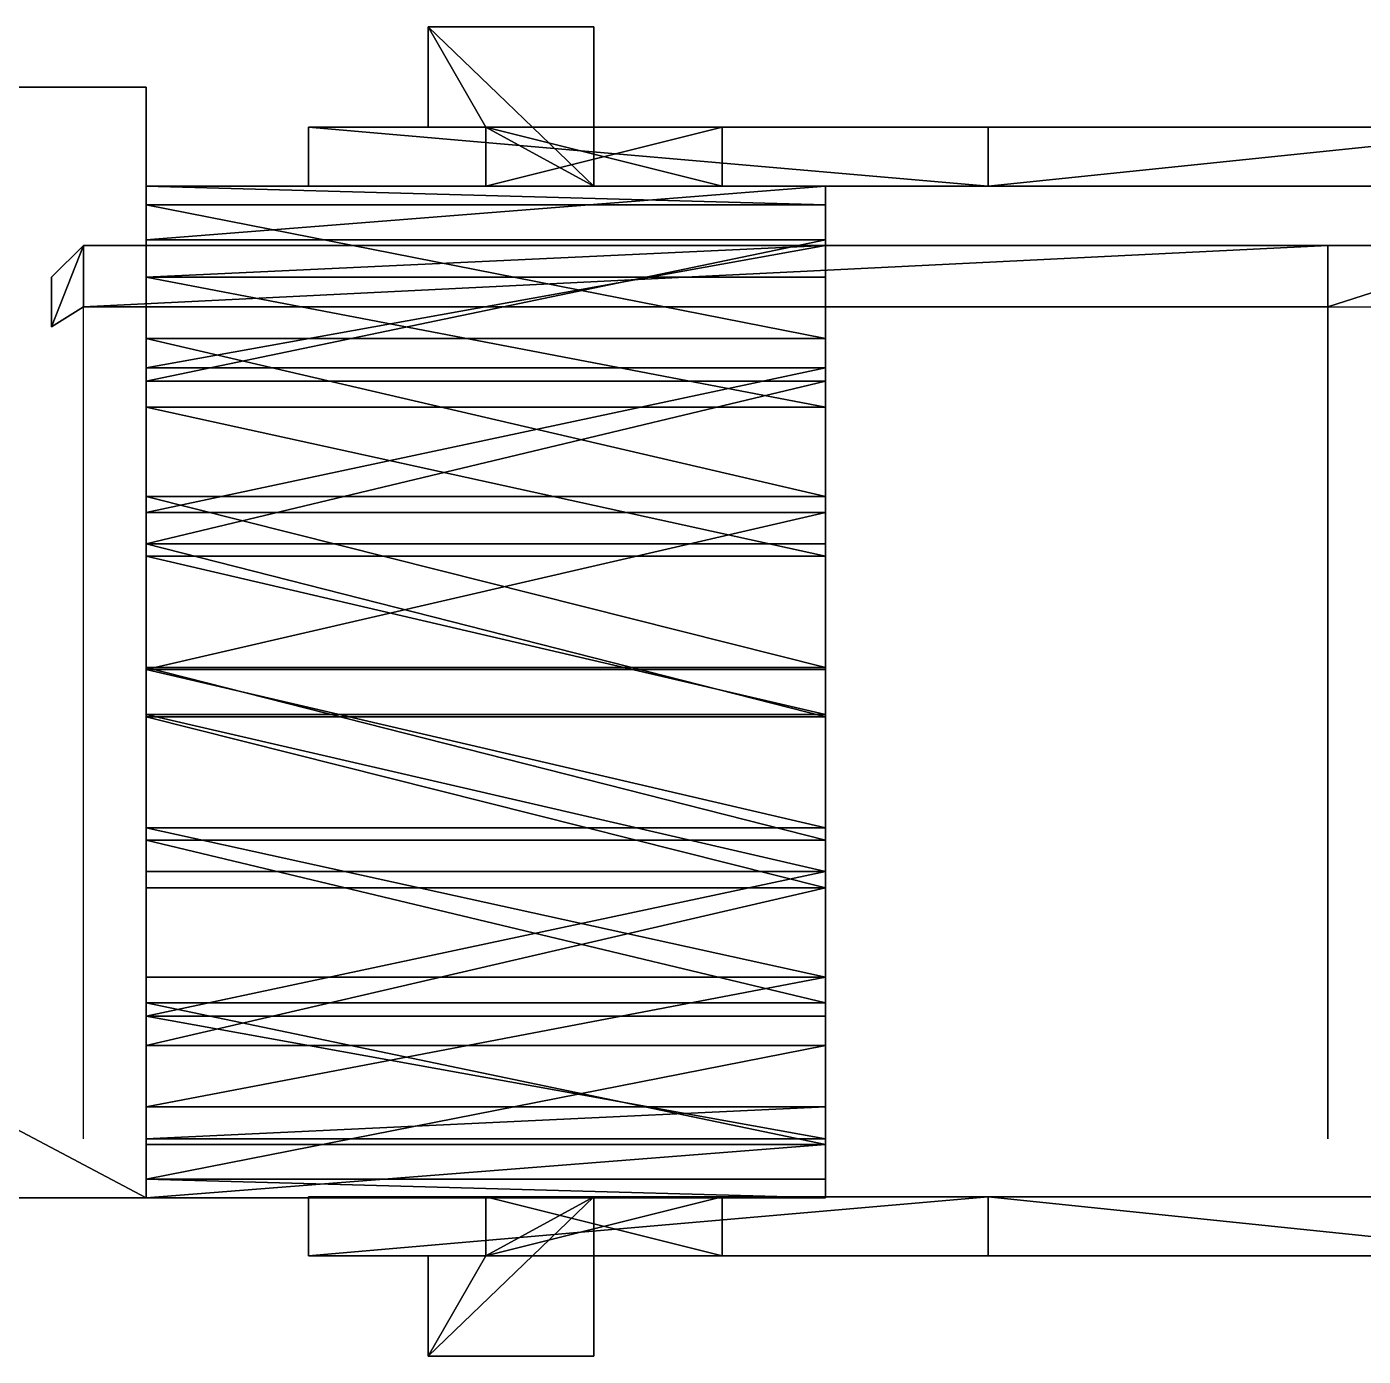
# Model space of a CAD drawing. Header units: millimetres. Extents: x 779 to 931, y 271 to 417.
# Drawn here: x 853.05 to 875.67, y 385.65 to 408.15 of the extents above; entities that cross this region are included whole.
import ezdxf

# ---------------------------------------------------------------- set-up
doc = ezdxf.new("R2010")
doc.units = ezdxf.units.MM

# ---------------------------------------------------------------- blocks, each defined once
blk = doc.blocks.new('Component_5')
for p, q in [((3, 27.2), (3, 62.7)), ((3, 27.2, 22.5), (3, 62.7, 22.5)), ((21.8, 62.7, 22.5), (21.8, 27.2, 22.5)), ((21.8, 62.7), (21.8, 27.2)), ((21.8, 27.2), (3, 27.2)), ((21.8, 27.2, 22.5), (3, 27.2, 22.5)), ((3, 27.2), (3, 27.2, 22.5)), ((21.8, 27.2), (21.8, 27.2, 22.5))]:
    blk.add_line(p, q)
mesh = blk.add_polyface()
corners = [(3, 27.2, 22.5), (3, 39.692, 13.25), (3, 27.2), (3, 62.7, 22.5), (3, 43.692, 13.25), (3, 43.692, 9.25), (3, 51.091, 13.159), (3, 50.662, 12.6), (3, 50.392, 11.949), (3, 50.3, 11.25), (3, 51.65, 13.588), (3, 52.301, 13.858), (3, 53, 13.95), (3, 53.699, 13.858), (3, 54.35, 13.588), (3, 54.909, 13.159), (3, 55.338, 12.6), (3, 55.608, 11.949), (3, 55.7, 11.25), (3, 62.7), (3, 62.896, 0.013), (3, 62.896, 22.487), (3, 63.088, 0.051), (3, 63.088, 22.449), (3, 63.274, 0.114), (3, 63.274, 22.386), (3, 63.45, 0.201), (3, 63.45, 22.299), (3, 63.613, 0.31), (3, 63.613, 22.19), (3, 63.761, 0.439), (3, 63.761, 22.061), (3, 63.89, 0.587), (3, 63.89, 21.913), (3, 63.999, 0.75), (3, 63.999, 21.75), (3, 64.086, 0.926), (3, 64.086, 21.574), (3, 64.149, 1.112), (3, 64.149, 21.388), (3, 64.187, 1.304), (3, 64.187, 21.196), (3, 64.2, 1.5), (3, 64.2, 21), (3, 39.692, 9.25), (3, 51.091, 9.341), (3, 50.662, 9.9), (3, 50.392, 10.551), (3, 51.65, 8.912), (3, 52.301, 8.642), (3, 53, 8.55), (3, 53.699, 8.642), (3, 54.35, 8.912), (3, 54.909, 9.341), (3, 55.338, 9.9), (3, 55.608, 10.551)]
mesh.append_faces([[corners[k] for k in face] for face in [(42, 41, 43)]], dxfattribs={"vtx0": -1})
mesh.append_faces([[corners[k] for k in face] for face in [(0, 1, 2), (1, 3, 4), (4, 3, 5), (6, 3, 10), (10, 3, 11), (11, 3, 12), (12, 3, 13), (13, 3, 14), (14, 3, 15), (15, 3, 16), (16, 3, 17), (17, 3, 18), (19, 3, 20), (20, 21, 22), (22, 23, 24), (24, 25, 26), (26, 27, 28), (28, 29, 30), (30, 31, 32), (32, 33, 34), (34, 35, 36), (36, 37, 38), (38, 39, 40), (40, 41, 42), (2, 44, 19), (44, 2, 1), (45, 5, 46), (46, 5, 47), (47, 5, 9)]], dxfattribs={"vtx0": -1, "vtx1": -1})
mesh.append_faces([[corners[k] for k in face] for face in [(5, 3, 6), (18, 3, 19), (19, 5, 45)]], dxfattribs={"vtx0": -1, "vtx1": -1, "vtx2": -1})
mesh.append_faces([[corners[k] for k in face] for face in [(1, 0, 3), (5, 6, 7), (5, 7, 8), (5, 8, 9), (20, 3, 21), (22, 21, 23), (24, 23, 25), (26, 25, 27), (28, 27, 29), (30, 29, 31), (32, 31, 33), (34, 33, 35), (36, 35, 37), (38, 37, 39), (40, 39, 41), (19, 44, 5), (19, 45, 48), (19, 48, 49), (19, 49, 50), (19, 50, 51), (19, 51, 52), (19, 52, 53), (19, 53, 54), (19, 54, 55), (19, 55, 18)]], dxfattribs={"vtx0": -1, "vtx2": -1})
mesh = blk.add_polyface()
corners = [(21.8, 62.7), (21.8, 27.2, 22.5), (21.8, 27.2), (21.8, 51.091, 9.341), (21.8, 50.662, 9.9), (21.8, 50.392, 10.551), (21.8, 50.3, 11.25), (21.8, 51.65, 8.912), (21.8, 52.301, 8.642), (21.8, 53, 8.55), (21.8, 53.699, 8.642), (21.8, 54.35, 8.912), (21.8, 54.909, 9.341), (21.8, 55.338, 9.9), (21.8, 55.608, 10.551), (21.8, 55.7, 11.25), (21.8, 51.091, 13.159), (21.8, 62.7, 22.5), (21.8, 50.662, 12.6), (21.8, 50.392, 11.949), (21.8, 51.65, 13.588), (21.8, 52.301, 13.858), (21.8, 53, 13.95), (21.8, 53.699, 13.858), (21.8, 54.35, 13.588), (21.8, 54.909, 13.159), (21.8, 55.338, 12.6), (21.8, 55.608, 11.949), (21.8, 62.896, 0.013), (21.8, 62.896, 22.487), (21.8, 63.088, 0.051), (21.8, 63.088, 22.449), (21.8, 63.274, 0.114), (21.8, 63.274, 22.386), (21.8, 63.45, 0.201), (21.8, 63.45, 22.299), (21.8, 63.613, 0.31), (21.8, 63.613, 22.19), (21.8, 63.761, 0.439), (21.8, 63.761, 22.061), (21.8, 63.89, 0.587), (21.8, 63.89, 21.913), (21.8, 63.999, 0.75), (21.8, 63.999, 21.75), (21.8, 64.086, 0.926), (21.8, 64.086, 21.574), (21.8, 64.149, 1.112), (21.8, 64.149, 21.388), (21.8, 64.187, 1.304), (21.8, 64.187, 21.196), (21.8, 64.2, 1.5), (21.8, 64.2, 21)]
mesh.append_faces([[corners[k] for k in face] for face in [(0, 1, 2), (49, 50, 51)]], dxfattribs={"vtx0": -1})
mesh.append_faces([[corners[k] for k in face] for face in [(3, 0, 7), (7, 0, 8), (8, 0, 9), (9, 0, 10), (10, 0, 11), (11, 0, 12), (12, 0, 13), (13, 0, 14), (14, 0, 15), (1, 16, 17), (16, 1, 18), (18, 1, 19), (19, 1, 6), (17, 28, 29), (29, 30, 31), (31, 32, 33), (33, 34, 35), (35, 36, 37), (37, 38, 39), (39, 40, 41), (41, 42, 43), (43, 44, 45), (45, 46, 47), (47, 48, 49)]], dxfattribs={"vtx0": -1, "vtx1": -1})
mesh.append_faces([[corners[k] for k in face] for face in [(1, 0, 3), (17, 15, 0)]], dxfattribs={"vtx0": -1, "vtx1": -1, "vtx2": -1})
mesh.append_faces([[corners[k] for k in face] for face in [(1, 3, 4), (1, 4, 5), (1, 5, 6), (17, 16, 20), (17, 20, 21), (17, 21, 22), (17, 22, 23), (17, 23, 24), (17, 24, 25), (17, 25, 26), (17, 26, 27), (17, 27, 15), (17, 0, 28), (29, 28, 30), (31, 30, 32), (33, 32, 34), (35, 34, 36), (37, 36, 38), (39, 38, 40), (41, 40, 42), (43, 42, 44), (45, 44, 46), (47, 46, 48), (49, 48, 50)]], dxfattribs={"vtx0": -1, "vtx2": -1})
mesh = blk.add_polyface()
corners = [(3, 62.7), (21.8, 27.2), (3, 27.2), (21.8, 62.7)]
mesh.append_faces([[corners[k] for k in face] for face in [(0, 1, 2), (1, 0, 3)]], dxfattribs={"vtx0": -1})
mesh = blk.add_polyface()
corners = [(21.8, 27.2, 22.5), (3, 62.7, 22.5), (3, 27.2, 22.5), (21.8, 62.7, 22.5)]
mesh.append_faces([[corners[k] for k in face] for face in [(0, 1, 2), (1, 0, 3)]], dxfattribs={"vtx0": -1})
mesh = blk.add_polyface()
corners = [(21.8, 27.2, 22.5), (3, 27.2), (21.8, 27.2), (3, 27.2, 22.5)]
mesh.append_faces([[corners[k] for k in face] for face in [(0, 1, 2), (1, 0, 3)]], dxfattribs={"vtx0": -1})
blk = doc.blocks.new('Small_DC_Motor')
at = {"color": 7, "true_color": 0xffffcc}
for q in [(8.2, 16), (5.2, 3), (8.2, 3, 14)]:
    blk.add_line((8.2, 3), q, dxfattribs=at)
for p, q in [((27.7, 16), (8.2, 16)), ((27.7, 3), (27.7, 16)), ((27.7, 16), (28.2, 15.78, 0.5)), ((28.2, 3.22, 0.5), (27.7, 3)), ((27.7, 3), (8.2, 3))]:
    blk.add_line(p, q)
at = {"extrusion": (-1, -5.35541e-30, 5.10039e-30)}
blk.add_arc((-9.333, 7, -27.7), 9.667, 133.6028, 226.3972, dxfattribs=at)
at = {"color": 7, "true_color": 0xffffcc, "extrusion": (1, 1.69676e-14, 4.92742e-15)}
blk.add_arc((9.667, 7, 8.2), 9.667, 188.8235, 226.3972, dxfattribs=at)
at = {"extrusion": (1, 8.04747e-16, -8.44984e-16)}
blk.add_arc((9.667, 7, 27.7), 9.667, 133.6028, 226.3972, dxfattribs=at)
at = {"color": 254, "true_color": 0xdcdcdc}
mesh = blk.add_polyface(dxfattribs=at)
corners = [(8.2, 16), (27.7, 16.881, 0.961), (27.7, 16), (8.2, 16.881, 0.961)]
mesh.append_faces([[corners[k] for k in face] for face in [(0, 1, 2), (1, 0, 3)]], dxfattribs={"vtx0": -1, "color": 254})
mesh = blk.add_polyface(dxfattribs=at)
corners = [(27.7, 16), (28.2, 16.49, 1.274), (28.2, 15.78, 0.5), (27.7, 16.881, 0.961)]
mesh.append_faces([[corners[k] for k in face] for face in [(0, 1, 2), (1, 0, 3)]], dxfattribs={"vtx0": -1, "color": 254})
at = {"color": 7, "true_color": 0xffffcc}
mesh = blk.add_polyface(dxfattribs=at)
corners = [(5.2, 16), (8.2, 3), (5.2, 3), (8.2, 16)]
mesh.append_faces([[corners[k] for k in face] for face in [(0, 1, 2), (1, 0, 3)]], dxfattribs={"vtx0": -1, "color": 7})
at = {"color": 254, "true_color": 0xdcdcdc}
mesh = blk.add_polyface(dxfattribs=at)
corners = [(8.2, 16), (27.7, 3), (8.2, 3), (27.7, 16)]
mesh.append_faces([[corners[k] for k in face] for face in [(0, 1, 2), (1, 0, 3)]], dxfattribs={"vtx0": -1, "color": 254})
mesh = blk.add_polyface(dxfattribs=at)
corners = [(27.7, 16), (28.2, 3.22, 0.5), (27.7, 3), (28.2, 15.78, 0.5)]
mesh.append_faces([[corners[k] for k in face] for face in [(0, 1, 2), (1, 0, 3)]], dxfattribs={"vtx0": -1, "color": 254})
mesh = blk.add_polyface(dxfattribs=at)
corners = [(27.7, 3), (28.2, 2.51, 1.274), (27.7, 2.119, 0.961), (28.2, 3.22, 0.5)]
mesh.append_faces([[corners[k] for k in face] for face in [(0, 1, 2), (1, 0, 3)]], dxfattribs={"vtx0": -1, "color": 254})
at = {"color": 7, "true_color": 0xffffcc}
mesh = blk.add_polyface(dxfattribs=at)
corners = [(8.2, 2.119, 0.961), (5.2, 3), (8.2, 3), (5.2, 2.119, 0.961)]
mesh.append_faces([[corners[k] for k in face] for face in [(0, 1, 2), (1, 0, 3)]], dxfattribs={"vtx0": -1, "color": 7})
at = {"color": 254, "true_color": 0xdcdcdc}
mesh = blk.add_polyface(dxfattribs=at)
corners = [(27.7, 2.119, 0.961), (8.2, 3), (27.7, 3), (8.2, 2.119, 0.961)]
mesh.append_faces([[corners[k] for k in face] for face in [(0, 1, 2), (1, 0, 3)]], dxfattribs={"vtx0": -1, "color": 254})
at = {"color": 7, "true_color": 0xffffcc}
mesh = blk.add_polyface(dxfattribs=at)
corners = [(8.2, 0.35, 9.578), (8.2, 0.37, 8.449), (8.2, 0.125, 8.481), (8.2, 0.782, 10.808), (8.2, 0.732, 8.299), (8.2, 1.042, 8.061), (8.2, 1.375, 11.969), (8.2, 1.281, 7.75), (8.2, 1.431, 7.388), (8.2, 2.119, 13.039), (8.2, 1.482, 7), (8.2, 0.37, 5.551), (8.2, 0.35, 4.422), (8.2, 0.125, 5.519), (8.2, 0.782, 3.192), (8.2, 0.732, 5.701), (8.2, 1.042, 5.939), (8.2, 1.375, 2.031), (8.2, 1.281, 6.25), (8.2, 1.431, 6.612), (8.2, 2.119, 0.961), (8.2, 3, 14), (8.2, 3)]
mesh.append_faces([[corners[k] for k in face] for face in [(0, 1, 2), (11, 12, 13), (20, 21, 22)]], dxfattribs={"vtx0": -1, "color": 7})
mesh.append_faces([[corners[k] for k in face] for face in [(1, 3, 4), (4, 3, 5), (5, 6, 7), (7, 6, 8), (8, 9, 10), (12, 11, 14), (14, 16, 17), (17, 19, 20)]], dxfattribs={"vtx0": -1, "vtx1": -1, "color": 7})
mesh.append_faces([[corners[k] for k in face] for face in [(20, 10, 9)]], dxfattribs={"vtx0": -1, "vtx1": -1, "vtx2": -1, "color": 7})
mesh.append_faces([[corners[k] for k in face] for face in [(1, 0, 3), (5, 3, 6), (8, 6, 9), (14, 11, 15), (14, 15, 16), (17, 16, 18), (17, 18, 19), (20, 19, 10), (20, 9, 21)]], dxfattribs={"vtx0": -1, "vtx2": -1, "color": 7})
blk = doc.blocks.new('Component_19')
for p, q in [((0, 16.804, 18.898), (0, 17.12, 18.454)), ((0, 17.12, 18.454), (0, 17.12, 4.091)), ((0, 17.12, 4.091), (0, 16.215, 2.999)), ((0, 17.12, 4.091), (11.5, 17.12, 4.091)), ((0, 17.12, 18.454), (11.5, 17.12, 18.454)), ((11.5, 17.12, 18.454), (11.5, 17.12, 4.091)), ((11.5, 17.12, 4.091), (11.5, 16.215, 2.999)), ((11.5, 16.804, 18.898), (11.5, 17.12, 18.454)), ((0, 14.542, 20.771), (0, 16.804, 18.898)), ((0, 16.804, 18.898), (11.5, 16.804, 18.898)), ((11.5, 14.542, 20.771), (11.5, 16.804, 18.898)), ((0, 16.215, 2.999), (0, 13.821, 1.298)), ((0, 16.215, 2.999), (11.5, 16.215, 2.999)), ((0, 16.12, 4.335), (0, 16.12, 18.263)), ((0, 16.12, 18.263), (11.5, 16.12, 18.263)), ((0, 16.12, 4.335), (11.5, 16.12, 4.335)), ((11.5, 16.215, 2.999), (11.5, 13.821, 1.298)), ((11.5, 16.12, 4.335), (11.5, 16.12, 18.263)), ((0, 15.58, 3.683), (11.5, 15.58, 3.683)), ((0, 11.872, 21.995), (0, 14.542, 20.771)), ((0, 14.542, 20.771), (11.5, 14.542, 20.771)), ((11.5, 11.872, 21.995), (11.5, 14.542, 20.771)), ((0, 14.045, 19.98), (11.5, 14.045, 19.98)), ((0, 13.821, 1.298), (0, 11.068, 0.275)), ((0, 13.821, 1.298), (11.5, 13.821, 1.298)), ((11.5, 13.821, 1.298), (11.5, 11.068, 0.275)), ((0, 13.384, 2.124), (11.5, 13.384, 2.124)), ((0, 8.976, 22.486), (0, 11.872, 21.995)), ((0, 11.872, 21.995), (11.5, 11.872, 21.995)), ((11.5, 8.976, 22.486), (11.5, 11.872, 21.995)), ((0, 11.597, 21.102), (11.5, 11.597, 21.102)), ((0, 11.068, 0.275), (0, 8.144)), ((0, 11.068, 0.275), (11.5, 11.068, 0.275)), ((0, 10.859, 1.186), (11.5, 10.859, 1.186)), ((11.5, 11.068, 0.275), (11.5, 8.144)), ((0, 6.052, 22.21), (0, 8.976, 22.486)), ((0, 8.976, 22.486), (11.5, 8.976, 22.486)), ((0, 8.942, 21.553), (11.5, 8.942, 21.553)), ((11.5, 6.052, 22.21), (11.5, 8.976, 22.486)), ((0, 8.178, 0.933), (11.5, 8.178, 0.933)), ((0, 8.144), (0, 5.248, 0.491)), ((0, 8.144), (11.5, 8.144)), ((11.5, 8.144), (11.5, 5.248, 0.491)), ((0, 6.261, 21.3), (11.5, 6.261, 21.3)), ((0, 3.299, 21.188), (0, 6.052, 22.21)), ((0, 6.052, 22.21), (11.5, 6.052, 22.21)), ((11.5, 3.299, 21.188), (11.5, 6.052, 22.21)), ((0, 5.523, 1.383), (11.5, 5.523, 1.383)), ((0, 5.248, 0.491), (0, 2.578, 1.714)), ((0, 5.248, 0.491), (11.5, 5.248, 0.491)), ((11.5, 5.248, 0.491), (11.5, 2.578, 1.714)), ((0, 3.736, 20.362), (11.5, 3.736, 20.362)), ((0, 0.905, 19.487), (0, 3.299, 21.188)), ((0, 3.299, 21.188), (11.5, 3.299, 21.188)), ((11.5, 0.905, 19.487), (11.5, 3.299, 21.188)), ((0, 3.075, 2.505), (11.5, 3.075, 2.505)), ((0, 2.578, 1.714), (0, 0.316, 3.587)), ((0, 2.578, 1.714), (11.5, 2.578, 1.714)), ((11.5, 2.578, 1.714), (11.5, 0.316, 3.587)), ((0, 1.54, 18.803), (11.5, 1.54, 18.803)), ((0, 1, 18.151), (0, 1, 4.223)), ((0, 1, 18.151), (11.5, 1, 18.151)), ((0, 1, 4.223), (11.5, 1, 4.223)), ((11.5, 1, 18.151), (11.5, 1, 4.223)), ((0, 0, 18.395), (0, 0.905, 19.487)), ((0, 0.905, 19.487), (11.5, 0.905, 19.487)), ((11.5, 0, 18.395), (11.5, 0.905, 19.487)), ((0, 0.316, 3.587), (0, 0, 4.032)), ((0, 0.316, 3.587), (11.5, 0.316, 3.587)), ((11.5, 0.316, 3.587), (11.5, 0, 4.032)), ((0, 0, 18.395), (0, 0, 4.032)), ((0, 0, 4.032), (11.5, 0, 4.032)), ((0, 0, 18.395), (11.5, 0, 18.395)), ((11.5, 0, 18.395), (11.5, 0, 4.032))]:
    blk.add_line(p, q)
at = {"extrusion": (-1, -1.08515e-15, -2.00408e-15)}
for centre in [(-8.56, 11.243), (-8.56, 11.243, -11.5)]:
    blk.add_arc(centre, 10.317, 222.4186, 317.1211, dxfattribs=at)
at = {"extrusion": (-1, -1.86621e-15, -1.22595e-15)}
for centre in [(-8.56, 11.243), (-8.56, 11.243, -11.5)]:
    blk.add_arc(centre, 10.317, 42.4186, 137.1211, dxfattribs=at)
mesh = blk.add_polyface()
corners = [(0, 3.299, 21.188), (0, 1, 18.151), (0, 0.905, 19.487), (0, 1.54, 18.803), (0, 3.736, 20.362), (0, 6.052, 22.21), (0, 6.261, 21.3), (0, 8.976, 22.486), (0, 8.942, 21.553), (0, 11.597, 21.102), (0, 11.872, 21.995), (0, 14.045, 19.98), (0, 14.542, 20.771), (0, 16.12, 18.263), (0, 16.804, 18.898), (0, 16.215, 2.999), (0, 17.12, 4.091), (0, 17.12, 18.454), (0, 0, 4.032), (0, 0, 18.395), (0, 0.316, 3.587), (0, 1, 4.223), (0, 2.578, 1.714), (0, 3.075, 2.505), (0, 5.248, 0.491), (0, 5.523, 1.383), (0, 8.144), (0, 8.178, 0.933), (0, 11.068, 0.275), (0, 10.859, 1.186), (0, 13.384, 2.124), (0, 13.821, 1.298), (0, 15.58, 3.683), (0, 16.12, 4.335)]
mesh.append_faces([[corners[k] for k in face] for face in [(16, 14, 17), (2, 18, 19)]], dxfattribs={"vtx0": -1})
mesh.append_faces([[corners[k] for k in face] for face in [(0, 1, 2), (1, 0, 3), (3, 0, 4), (4, 5, 6), (6, 7, 8), (8, 7, 9), (9, 10, 11), (11, 12, 13), (15, 14, 16), (18, 2, 20), (20, 21, 22), (21, 2, 1), (22, 23, 24), (24, 25, 26), (26, 27, 28), (28, 30, 31), (31, 32, 15)]], dxfattribs={"vtx0": -1, "vtx1": -1})
mesh.append_faces([[corners[k] for k in face] for face in [(13, 14, 15), (20, 2, 21)]], dxfattribs={"vtx0": -1, "vtx1": -1, "vtx2": -1})
mesh.append_faces([[corners[k] for k in face] for face in [(4, 0, 5), (6, 5, 7), (9, 7, 10), (11, 10, 12), (13, 12, 14), (22, 21, 23), (24, 23, 25), (26, 25, 27), (28, 27, 29), (28, 29, 30), (31, 30, 32), (15, 32, 33), (15, 33, 13)]], dxfattribs={"vtx0": -1, "vtx2": -1})
mesh = blk.add_polyface()
corners = [(0, 17.12, 18.454), (11.5, 17.12, 4.091), (0, 17.12, 4.091), (11.5, 17.12, 18.454)]
mesh.append_faces([[corners[k] for k in face] for face in [(0, 1, 2), (1, 0, 3)]], dxfattribs={"vtx0": -1})
mesh = blk.add_polyface()
corners = [(0, 17.12, 4.091), (11.5, 16.215, 2.999), (0, 16.215, 2.999), (11.5, 17.12, 4.091)]
mesh.append_faces([[corners[k] for k in face] for face in [(0, 1, 2), (1, 0, 3)]], dxfattribs={"vtx0": -1})
mesh = blk.add_polyface()
corners = [(0, 16.804, 18.898), (11.5, 17.12, 18.454), (0, 17.12, 18.454), (11.5, 16.804, 18.898)]
mesh.append_faces([[corners[k] for k in face] for face in [(0, 1, 2), (1, 0, 3)]], dxfattribs={"vtx0": -1})
mesh = blk.add_polyface()
corners = [(11.5, 0.316, 3.587), (11.5, 0, 18.395), (11.5, 0, 4.032), (11.5, 0.905, 19.487), (11.5, 1, 4.223), (11.5, 2.578, 1.714), (11.5, 3.075, 2.505), (11.5, 5.248, 0.491), (11.5, 5.523, 1.383), (11.5, 8.144), (11.5, 8.178, 0.933), (11.5, 11.068, 0.275), (11.5, 10.859, 1.186), (11.5, 13.384, 2.124), (11.5, 13.821, 1.298), (11.5, 15.58, 3.683), (11.5, 16.215, 2.999), (11.5, 16.12, 4.335), (11.5, 16.12, 18.263), (11.5, 1, 18.151), (11.5, 3.299, 21.188), (11.5, 1.54, 18.803), (11.5, 3.736, 20.362), (11.5, 6.052, 22.21), (11.5, 6.261, 21.3), (11.5, 8.976, 22.486), (11.5, 8.942, 21.553), (11.5, 11.597, 21.102), (11.5, 11.872, 21.995), (11.5, 14.045, 19.98), (11.5, 14.542, 20.771), (11.5, 16.804, 18.898), (11.5, 17.12, 4.091), (11.5, 17.12, 18.454)]
mesh.append_faces([[corners[k] for k in face] for face in [(0, 1, 2), (31, 32, 33)]], dxfattribs={"vtx0": -1})
mesh.append_faces([[corners[k] for k in face] for face in [(1, 0, 3), (4, 5, 6), (6, 7, 8), (8, 9, 10), (10, 11, 12), (12, 11, 13), (13, 14, 15), (15, 16, 17), (17, 16, 18), (3, 19, 20), (19, 3, 4), (20, 22, 23), (23, 24, 25), (25, 27, 28), (28, 29, 30), (30, 18, 31)]], dxfattribs={"vtx0": -1, "vtx1": -1})
mesh.append_faces([[corners[k] for k in face] for face in [(3, 0, 4), (31, 18, 16)]], dxfattribs={"vtx0": -1, "vtx1": -1, "vtx2": -1})
mesh.append_faces([[corners[k] for k in face] for face in [(4, 0, 5), (6, 5, 7), (8, 7, 9), (10, 9, 11), (13, 11, 14), (15, 14, 16), (20, 19, 21), (20, 21, 22), (23, 22, 24), (25, 24, 26), (25, 26, 27), (28, 27, 29), (30, 29, 18), (31, 16, 32)]], dxfattribs={"vtx0": -1, "vtx2": -1})
mesh = blk.add_polyface()
corners = [(11.5, 14.542, 20.771), (0, 16.804, 18.898), (0, 14.542, 20.771), (11.5, 16.804, 18.898)]
mesh.append_faces([[corners[k] for k in face] for face in [(0, 1, 2), (1, 0, 3)]], dxfattribs={"vtx0": -1})
mesh = blk.add_polyface()
corners = [(11.5, 16.215, 2.999), (0, 13.821, 1.298), (0, 16.215, 2.999), (11.5, 13.821, 1.298)]
mesh.append_faces([[corners[k] for k in face] for face in [(0, 1, 2), (1, 0, 3)]], dxfattribs={"vtx0": -1})
mesh = blk.add_polyface()
corners = [(11.5, 16.12, 4.335), (0, 16.12, 18.263), (0, 16.12, 4.335), (11.5, 16.12, 18.263)]
mesh.append_faces([[corners[k] for k in face] for face in [(0, 1, 2), (1, 0, 3)]], dxfattribs={"vtx0": -1})
mesh = blk.add_polyface()
corners = [(11.5, 16.12, 18.263), (0, 14.045, 19.98), (0, 16.12, 18.263), (11.5, 14.045, 19.98)]
mesh.append_faces([[corners[k] for k in face] for face in [(0, 1, 2), (1, 0, 3)]], dxfattribs={"vtx0": -1})
mesh = blk.add_polyface()
corners = [(11.5, 15.58, 3.683), (0, 16.12, 4.335), (0, 15.58, 3.683), (11.5, 16.12, 4.335)]
mesh.append_faces([[corners[k] for k in face] for face in [(0, 1, 2), (1, 0, 3)]], dxfattribs={"vtx0": -1})
mesh = blk.add_polyface()
corners = [(11.5, 13.384, 2.124), (0, 15.58, 3.683), (0, 13.384, 2.124), (11.5, 15.58, 3.683)]
mesh.append_faces([[corners[k] for k in face] for face in [(0, 1, 2), (1, 0, 3)]], dxfattribs={"vtx0": -1})
mesh = blk.add_polyface()
corners = [(11.5, 11.872, 21.995), (0, 14.542, 20.771), (0, 11.872, 21.995), (11.5, 14.542, 20.771)]
mesh.append_faces([[corners[k] for k in face] for face in [(0, 1, 2), (1, 0, 3)]], dxfattribs={"vtx0": -1})
mesh = blk.add_polyface()
corners = [(0, 14.045, 19.98), (11.5, 11.597, 21.102), (0, 11.597, 21.102), (11.5, 14.045, 19.98)]
mesh.append_faces([[corners[k] for k in face] for face in [(0, 1, 2), (1, 0, 3)]], dxfattribs={"vtx0": -1})
mesh = blk.add_polyface()
corners = [(11.5, 13.821, 1.298), (0, 11.068, 0.275), (0, 13.821, 1.298), (11.5, 11.068, 0.275)]
mesh.append_faces([[corners[k] for k in face] for face in [(0, 1, 2), (1, 0, 3)]], dxfattribs={"vtx0": -1})
mesh = blk.add_polyface()
corners = [(0, 10.859, 1.186), (11.5, 13.384, 2.124), (0, 13.384, 2.124), (11.5, 10.859, 1.186)]
mesh.append_faces([[corners[k] for k in face] for face in [(0, 1, 2), (1, 0, 3)]], dxfattribs={"vtx0": -1})
mesh = blk.add_polyface()
corners = [(0, 8.976, 22.486), (11.5, 11.872, 21.995), (0, 11.872, 21.995), (11.5, 8.976, 22.486)]
mesh.append_faces([[corners[k] for k in face] for face in [(0, 1, 2), (1, 0, 3)]], dxfattribs={"vtx0": -1})
mesh = blk.add_polyface()
corners = [(11.5, 11.597, 21.102), (0, 8.942, 21.553), (0, 11.597, 21.102), (11.5, 8.942, 21.553)]
mesh.append_faces([[corners[k] for k in face] for face in [(0, 1, 2), (1, 0, 3)]], dxfattribs={"vtx0": -1})
mesh = blk.add_polyface()
corners = [(11.5, 11.068, 0.275), (0, 8.144), (0, 11.068, 0.275), (11.5, 8.144)]
mesh.append_faces([[corners[k] for k in face] for face in [(0, 1, 2), (1, 0, 3)]], dxfattribs={"vtx0": -1})
mesh = blk.add_polyface()
corners = [(0, 8.178, 0.933), (11.5, 10.859, 1.186), (0, 10.859, 1.186), (11.5, 8.178, 0.933)]
mesh.append_faces([[corners[k] for k in face] for face in [(0, 1, 2), (1, 0, 3)]], dxfattribs={"vtx0": -1})
mesh = blk.add_polyface()
corners = [(0, 6.052, 22.21), (11.5, 8.976, 22.486), (0, 8.976, 22.486), (11.5, 6.052, 22.21)]
mesh.append_faces([[corners[k] for k in face] for face in [(0, 1, 2), (1, 0, 3)]], dxfattribs={"vtx0": -1})
mesh = blk.add_polyface()
corners = [(11.5, 8.942, 21.553), (0, 6.261, 21.3), (0, 8.942, 21.553), (11.5, 6.261, 21.3)]
mesh.append_faces([[corners[k] for k in face] for face in [(0, 1, 2), (1, 0, 3)]], dxfattribs={"vtx0": -1})
mesh = blk.add_polyface()
corners = [(11.5, 5.523, 1.383), (0, 8.178, 0.933), (0, 5.523, 1.383), (11.5, 8.178, 0.933)]
mesh.append_faces([[corners[k] for k in face] for face in [(0, 1, 2), (1, 0, 3)]], dxfattribs={"vtx0": -1})
mesh = blk.add_polyface()
corners = [(11.5, 8.144), (0, 5.248, 0.491), (0, 8.144), (11.5, 5.248, 0.491)]
mesh.append_faces([[corners[k] for k in face] for face in [(0, 1, 2), (1, 0, 3)]], dxfattribs={"vtx0": -1})
mesh = blk.add_polyface()
corners = [(11.5, 6.261, 21.3), (0, 3.736, 20.362), (0, 6.261, 21.3), (11.5, 3.736, 20.362)]
mesh.append_faces([[corners[k] for k in face] for face in [(0, 1, 2), (1, 0, 3)]], dxfattribs={"vtx0": -1})
mesh = blk.add_polyface()
corners = [(11.5, 3.299, 21.188), (0, 6.052, 22.21), (0, 3.299, 21.188), (11.5, 6.052, 22.21)]
mesh.append_faces([[corners[k] for k in face] for face in [(0, 1, 2), (1, 0, 3)]], dxfattribs={"vtx0": -1})
mesh = blk.add_polyface()
corners = [(11.5, 3.075, 2.505), (0, 5.523, 1.383), (0, 3.075, 2.505), (11.5, 5.523, 1.383)]
mesh.append_faces([[corners[k] for k in face] for face in [(0, 1, 2), (1, 0, 3)]], dxfattribs={"vtx0": -1})
mesh = blk.add_polyface()
corners = [(11.5, 5.248, 0.491), (0, 2.578, 1.714), (0, 5.248, 0.491), (11.5, 2.578, 1.714)]
mesh.append_faces([[corners[k] for k in face] for face in [(0, 1, 2), (1, 0, 3)]], dxfattribs={"vtx0": -1})
mesh = blk.add_polyface()
corners = [(11.5, 3.736, 20.362), (0, 1.54, 18.803), (0, 3.736, 20.362), (11.5, 1.54, 18.803)]
mesh.append_faces([[corners[k] for k in face] for face in [(0, 1, 2), (1, 0, 3)]], dxfattribs={"vtx0": -1})
mesh = blk.add_polyface()
corners = [(11.5, 0.905, 19.487), (0, 3.299, 21.188), (0, 0.905, 19.487), (11.5, 3.299, 21.188)]
mesh.append_faces([[corners[k] for k in face] for face in [(0, 1, 2), (1, 0, 3)]], dxfattribs={"vtx0": -1})
mesh = blk.add_polyface()
corners = [(11.5, 1, 4.223), (0, 3.075, 2.505), (0, 1, 4.223), (11.5, 3.075, 2.505)]
mesh.append_faces([[corners[k] for k in face] for face in [(0, 1, 2), (1, 0, 3)]], dxfattribs={"vtx0": -1})
mesh = blk.add_polyface()
corners = [(11.5, 2.578, 1.714), (0, 0.316, 3.587), (0, 2.578, 1.714), (11.5, 0.316, 3.587)]
mesh.append_faces([[corners[k] for k in face] for face in [(0, 1, 2), (1, 0, 3)]], dxfattribs={"vtx0": -1})
mesh = blk.add_polyface()
corners = [(0, 1.54, 18.803), (11.5, 1, 18.151), (0, 1, 18.151), (11.5, 1.54, 18.803)]
mesh.append_faces([[corners[k] for k in face] for face in [(0, 1, 2), (1, 0, 3)]], dxfattribs={"vtx0": -1})
mesh = blk.add_polyface()
corners = [(0, 1, 18.151), (11.5, 1, 4.223), (0, 1, 4.223), (11.5, 1, 18.151)]
mesh.append_faces([[corners[k] for k in face] for face in [(0, 1, 2), (1, 0, 3)]], dxfattribs={"vtx0": -1})
mesh = blk.add_polyface()
corners = [(11.5, 0, 18.395), (0, 0.905, 19.487), (0, 0, 18.395), (11.5, 0.905, 19.487)]
mesh.append_faces([[corners[k] for k in face] for face in [(0, 1, 2), (1, 0, 3)]], dxfattribs={"vtx0": -1})
mesh = blk.add_polyface()
corners = [(11.5, 0.316, 3.587), (0, 0, 4.032), (0, 0.316, 3.587), (11.5, 0, 4.032)]
mesh.append_faces([[corners[k] for k in face] for face in [(0, 1, 2), (1, 0, 3)]], dxfattribs={"vtx0": -1})
mesh = blk.add_polyface()
corners = [(11.5, 0, 4.032), (0, 0, 18.395), (0, 0, 4.032), (11.5, 0, 18.395)]
mesh.append_faces([[corners[k] for k in face] for face in [(0, 1, 2), (1, 0, 3)]], dxfattribs={"vtx0": -1})
blk = doc.blocks.new('Component_4')
for p, q in [((1, 2.8), (-0.7, 2.8)), ((1, 2.8, 5.5), (-0.7, 2.8, 5.5)), ((-0.7, 0), (-0.7, 2.8)), ((-0.7, 2.8), (-0.7, 2.8, 5.5)), ((-0.7, 2.8, 5.5), (-0.7, 0, 5.5)), ((1, 1.825), (1, 2.8)), ((1, 2.8, 5.5), (1, 1.825, 5.5)), ((1, 2.8), (1, 2.8, 5.5)), ((2, 1.825), (1, 1.825)), ((2, 1.825, 5.5), (1, 1.825, 5.5)), ((1, 1.825), (1, 1.825, 5.5)), ((2, 1.825, 5.5), (2, 0, 5.5)), ((2, 0), (2, 1.825)), ((2, 1.825), (2, 1.825, 5.5)), ((2, 0), (-0.7, 0)), ((2, 0, 5.5), (-0.7, 0, 5.5)), ((-0.7, 0, 5.5), (-0.7, 0)), ((2, 0, 5.5), (2, 0))]:
    blk.add_line(p, q)
mesh = blk.add_polyface()
corners = [(-0.7, 2.8), (2, 0), (-0.7, 0), (1, 1.825), (1, 2.8), (2, 1.825)]
mesh.append_faces([[corners[k] for k in face] for face in [(0, 1, 2), (3, 0, 4), (1, 3, 5)]], dxfattribs={"vtx0": -1})
mesh.append_faces([[corners[k] for k in face] for face in [(1, 0, 3)]], dxfattribs={"vtx0": -1, "vtx1": -1, "vtx2": -1})
mesh = blk.add_polyface()
corners = [(2, 0, 5.5), (-0.7, 2.8, 5.5), (-0.7, 0, 5.5), (1, 1.825, 5.5), (2, 1.825, 5.5), (1, 2.8, 5.5)]
mesh.append_faces([[corners[k] for k in face] for face in [(0, 1, 2), (3, 0, 4)]], dxfattribs={"vtx0": -1})
mesh.append_faces([[corners[k] for k in face] for face in [(1, 0, 3)]], dxfattribs={"vtx0": -1, "vtx1": -1, "vtx2": -1})
mesh.append_faces([[corners[k] for k in face] for face in [(5, 1, 3)]], dxfattribs={"vtx1": -1})
mesh = blk.add_polyface()
corners = [(-0.7, 2.8, 5.5), (1, 2.8), (-0.7, 2.8), (1, 2.8, 5.5)]
mesh.append_faces([[corners[k] for k in face] for face in [(0, 1, 2), (1, 0, 3)]], dxfattribs={"vtx0": -1})
mesh = blk.add_polyface()
corners = [(-0.7, 2.8, 5.5), (-0.7, 0), (-0.7, 0, 5.5), (-0.7, 2.8)]
mesh.append_faces([[corners[k] for k in face] for face in [(0, 1, 2), (1, 0, 3)]], dxfattribs={"vtx0": -1})
mesh = blk.add_polyface()
corners = [(1, 2.8), (1, 1.825, 5.5), (1, 1.825), (1, 2.8, 5.5)]
mesh.append_faces([[corners[k] for k in face] for face in [(0, 1, 2), (1, 0, 3)]], dxfattribs={"vtx0": -1})
mesh = blk.add_polyface()
corners = [(1, 1.825, 5.5), (2, 1.825), (1, 1.825), (2, 1.825, 5.5)]
mesh.append_faces([[corners[k] for k in face] for face in [(0, 1, 2), (1, 0, 3)]], dxfattribs={"vtx0": -1})
mesh = blk.add_polyface()
corners = [(2, 1.825), (2, 0, 5.5), (2, 0), (2, 1.825, 5.5)]
mesh.append_faces([[corners[k] for k in face] for face in [(0, 1, 2), (1, 0, 3)]], dxfattribs={"vtx0": -1})
mesh = blk.add_polyface()
corners = [(2, 0), (-0.7, 0, 5.5), (-0.7, 0), (2, 0, 5.5)]
mesh.append_faces([[corners[k] for k in face] for face in [(0, 1, 2), (1, 0, 3)]], dxfattribs={"vtx0": -1})
blk = doc.blocks.new('Group_6')
for p, q in [((0, 96.5), (10, 96.5)), ((0, 96.5, 80), (0, 96.5)), ((10, 96.5, 80), (0, 96.5, 80)), ((0, 0, 0), (0, 96.5)), ((0, 0, 80), (0, 96.5, 80)), ((10, 96.5), (10, 96.5, 80)), ((10, 0, 0), (10, 96.5)), ((10, 0, 80), (10, 96.5, 80)), ((0, 0, 0), (10, 0, 0)), ((10, 0, 80), (0, 0, 80)), ((0, 0, 80), (0, 0, 0)), ((10, 0, 0), (10, 0, 80))]:
    blk.add_line(p, q)
mesh = blk.add_polyface()
corners = [(0, 96.5, 80), (10, 96.5), (0, 96.5), (10, 96.5, 80)]
mesh.append_faces([[corners[k] for k in face] for face in [(0, 1, 2), (1, 0, 3)]], dxfattribs={"vtx0": -1})
mesh = blk.add_polyface()
corners = [(10, 96.5), (0, 0, 0), (0, 96.5), (10, 0, 0)]
mesh.append_faces([[corners[k] for k in face] for face in [(0, 1, 2), (1, 0, 3)]], dxfattribs={"vtx0": -1})
mesh = blk.add_polyface()
corners = [(0, 0, 80), (10, 96.5, 80), (0, 96.5, 80), (10, 0, 80)]
mesh.append_faces([[corners[k] for k in face] for face in [(0, 1, 2), (1, 0, 3)]], dxfattribs={"vtx0": -1})
mesh = blk.add_polyface()
corners = [(0, 0, 80), (0, 96.5), (0, 0, 0), (0, 96.5, 80)]
mesh.append_faces([[corners[k] for k in face] for face in [(0, 1, 2), (1, 0, 3)]], dxfattribs={"vtx0": -1})
mesh = blk.add_polyface()
corners = [(10, 96.5), (10, 0, 80), (10, 0, 0), (10, 96.5, 80)]
mesh.append_faces([[corners[k] for k in face] for face in [(0, 1, 2), (1, 0, 3)]], dxfattribs={"vtx0": -1})
mesh = blk.add_polyface()
corners = [(10, 0, 80), (0, 0, 0), (10, 0, 0), (0, 0, 80)]
mesh.append_faces([[corners[k] for k in face] for face in [(0, 1, 2), (1, 0, 3)]], dxfattribs={"vtx0": -1})
blk = doc.blocks.new('Group_4')
for p, q in [((10, 211.5), (0, 211.5)), ((0, 211.5, 125), (0, 211.5)), ((10, 211.5, 125), (0, 211.5, 125)), ((0, 96.5, 125), (0, 211.5, 125)), ((0, 211.5), (0, 96.5)), ((10, 211.5, 125), (10, 211.5)), ((10, 211.5), (10, 96.5)), ((10, 96.5, 125), (10, 211.5, 125)), ((0, 181.5, 90), (0, 181.5, 35)), ((10, 181.5, 90), (0, 181.5, 90)), ((10, 181.5, 35), (0, 181.5, 35)), ((0, 141.5, 90), (0, 181.5, 90)), ((0, 181.5, 35), (0, 141.5, 35)), ((10, 181.5, 35), (10, 141.5, 35)), ((10, 181.5, 90), (10, 181.5, 35)), ((10, 141.5, 90), (10, 181.5, 90)), ((10, 141.5, 90), (0, 141.5, 90)), ((0, 141.5, 35), (0, 141.5, 90)), ((10, 141.5, 35), (0, 141.5, 35)), ((10, 141.5, 35), (10, 141.5, 90)), ((0, 96.5), (0, 96.5, 125)), ((10, 96.5, 125), (0, 96.5, 125)), ((10, 96.5), (0, 96.5)), ((10, 96.5), (10, 96.5, 125))]:
    blk.add_line(p, q)
mesh = blk.add_polyface()
corners = [(0, 211.5), (10, 211.5, 125), (10, 211.5), (0, 211.5, 125)]
mesh.append_faces([[corners[k] for k in face] for face in [(0, 1, 2), (1, 0, 3)]], dxfattribs={"vtx0": -1})
mesh = blk.add_polyface()
corners = [(10, 96.5, 125), (0, 211.5, 125), (0, 96.5, 125), (10, 211.5, 125)]
mesh.append_faces([[corners[k] for k in face] for face in [(0, 1, 2), (1, 0, 3)]], dxfattribs={"vtx0": -1})
mesh = blk.add_polyface()
corners = [(0, 211.5), (10, 96.5), (0, 96.5), (10, 211.5)]
mesh.append_faces([[corners[k] for k in face] for face in [(0, 1, 2), (1, 0, 3)]], dxfattribs={"vtx0": -1})
mesh = blk.add_polyface()
corners = [(0, 96.5, 125), (0, 141.5, 90), (0, 96.5), (0, 211.5, 125), (0, 181.5, 90), (0, 181.5, 35), (0, 141.5, 35), (0, 211.5)]
mesh.append_faces([[corners[k] for k in face] for face in [(0, 1, 2), (1, 3, 4), (4, 3, 5), (2, 6, 7), (6, 2, 1), (7, 5, 3)]], dxfattribs={"vtx0": -1, "vtx1": -1})
mesh.append_faces([[corners[k] for k in face] for face in [(1, 0, 3), (7, 6, 5)]], dxfattribs={"vtx0": -1, "vtx2": -1})
mesh = blk.add_polyface()
corners = [(10, 96.5), (10, 141.5, 35), (10, 96.5, 125), (10, 211.5), (10, 181.5, 35), (10, 181.5, 90), (10, 141.5, 90), (10, 211.5, 125)]
mesh.append_faces([[corners[k] for k in face] for face in [(0, 1, 2), (1, 3, 4), (4, 3, 5), (2, 6, 7), (6, 2, 1), (7, 5, 3)]], dxfattribs={"vtx0": -1, "vtx1": -1})
mesh.append_faces([[corners[k] for k in face] for face in [(1, 0, 3), (7, 6, 5)]], dxfattribs={"vtx0": -1, "vtx2": -1})
mesh = blk.add_polyface()
corners = [(10, 181.5, 90), (0, 181.5, 35), (10, 181.5, 35), (0, 181.5, 90)]
mesh.append_faces([[corners[k] for k in face] for face in [(0, 1, 2), (1, 0, 3)]], dxfattribs={"vtx0": -1})
mesh = blk.add_polyface()
corners = [(10, 181.5, 90), (0, 141.5, 90), (0, 181.5, 90), (10, 141.5, 90)]
mesh.append_faces([[corners[k] for k in face] for face in [(0, 1, 2), (1, 0, 3)]], dxfattribs={"vtx0": -1})
mesh = blk.add_polyface()
corners = [(10, 141.5, 35), (0, 181.5, 35), (0, 141.5, 35), (10, 181.5, 35)]
mesh.append_faces([[corners[k] for k in face] for face in [(0, 1, 2), (1, 0, 3)]], dxfattribs={"vtx0": -1})
mesh = blk.add_polyface()
corners = [(0, 141.5, 35), (10, 141.5, 90), (10, 141.5, 35), (0, 141.5, 90)]
mesh.append_faces([[corners[k] for k in face] for face in [(0, 1, 2), (1, 0, 3)]], dxfattribs={"vtx0": -1})
mesh = blk.add_polyface()
corners = [(10, 96.5, 125), (0, 96.5), (10, 96.5), (0, 96.5, 125)]
mesh.append_faces([[corners[k] for k in face] for face in [(0, 1, 2), (1, 0, 3)]], dxfattribs={"vtx0": -1})
blk = doc.blocks.new('Group_7')
at = {"color": 163, "true_color": 0x7c8ab5, "xscale": 0.09999999999999999, "yscale": 0.09999999999999999, "zscale": 0.09999999999999999}
for name, p in [('Group_4', (0.022, 2.522, 1.008)), ('Group_6', (0.022, 2.522, 3.258))]:
    blk.add_blockref(name, p, dxfattribs=at)
at = {"color": 163, "true_color": 0x7c8ab5, "extrusion": (0, 0, -1), "xscale": 0.09999999999999999, "yscale": 0.09999999999999999, "zscale": -0.09999999999999999}
for name, p in [('Group_4', (-19.122, 2.522, -1.008)), ('Group_6', (-19.122, 2.522, -3.258))]:
    blk.add_blockref(name, p, dxfattribs=at)
blk = doc.blocks.new('Group_2')
at = {"color": 2, "true_color": 0xffff32}
for name, p in [('Component_5', (6.5, 1.656)), ('Component_4', (9.18, 21.281, 8.47))]:
    blk.add_blockref(name, p, dxfattribs=at)
at = {"extrusion": (-1, -2.27377e-14, -8.74331e-17), "xscale": 1.079999999999999, "yscale": 1.079999999999999, "zscale": -1.079999999999999, "rotation": 180.0000000000005}
blk.add_blockref('Small_DC_Motor', (0, 21.51, -12.18), dxfattribs=at)
at = {"color": 2, "true_color": 0xffff00, "rotation": 270}
blk.add_blockref('Component_19', (11.18, 28.856, 0.007), dxfattribs=at)
blk.add_blockref('Group_7', (10.158, 2.434, 3.963))
at = {"color": 2, "true_color": 0xffff32, "extrusion": (0, 0, -1), "zscale": -1}
blk.add_blockref('Component_4', (-30.28, 21.281, -8.47), dxfattribs=at)

msp = doc.modelspace()

# ---------------------------------------------------------------- block references
at = {"color": 2, "extrusion": (0, 1.22465e-16, -1), "rotation": 270}
msp.add_blockref('Group_2', (-883.929, 416.634, -27.5), dxfattribs=at)

doc.saveas('drawing.dxf')
